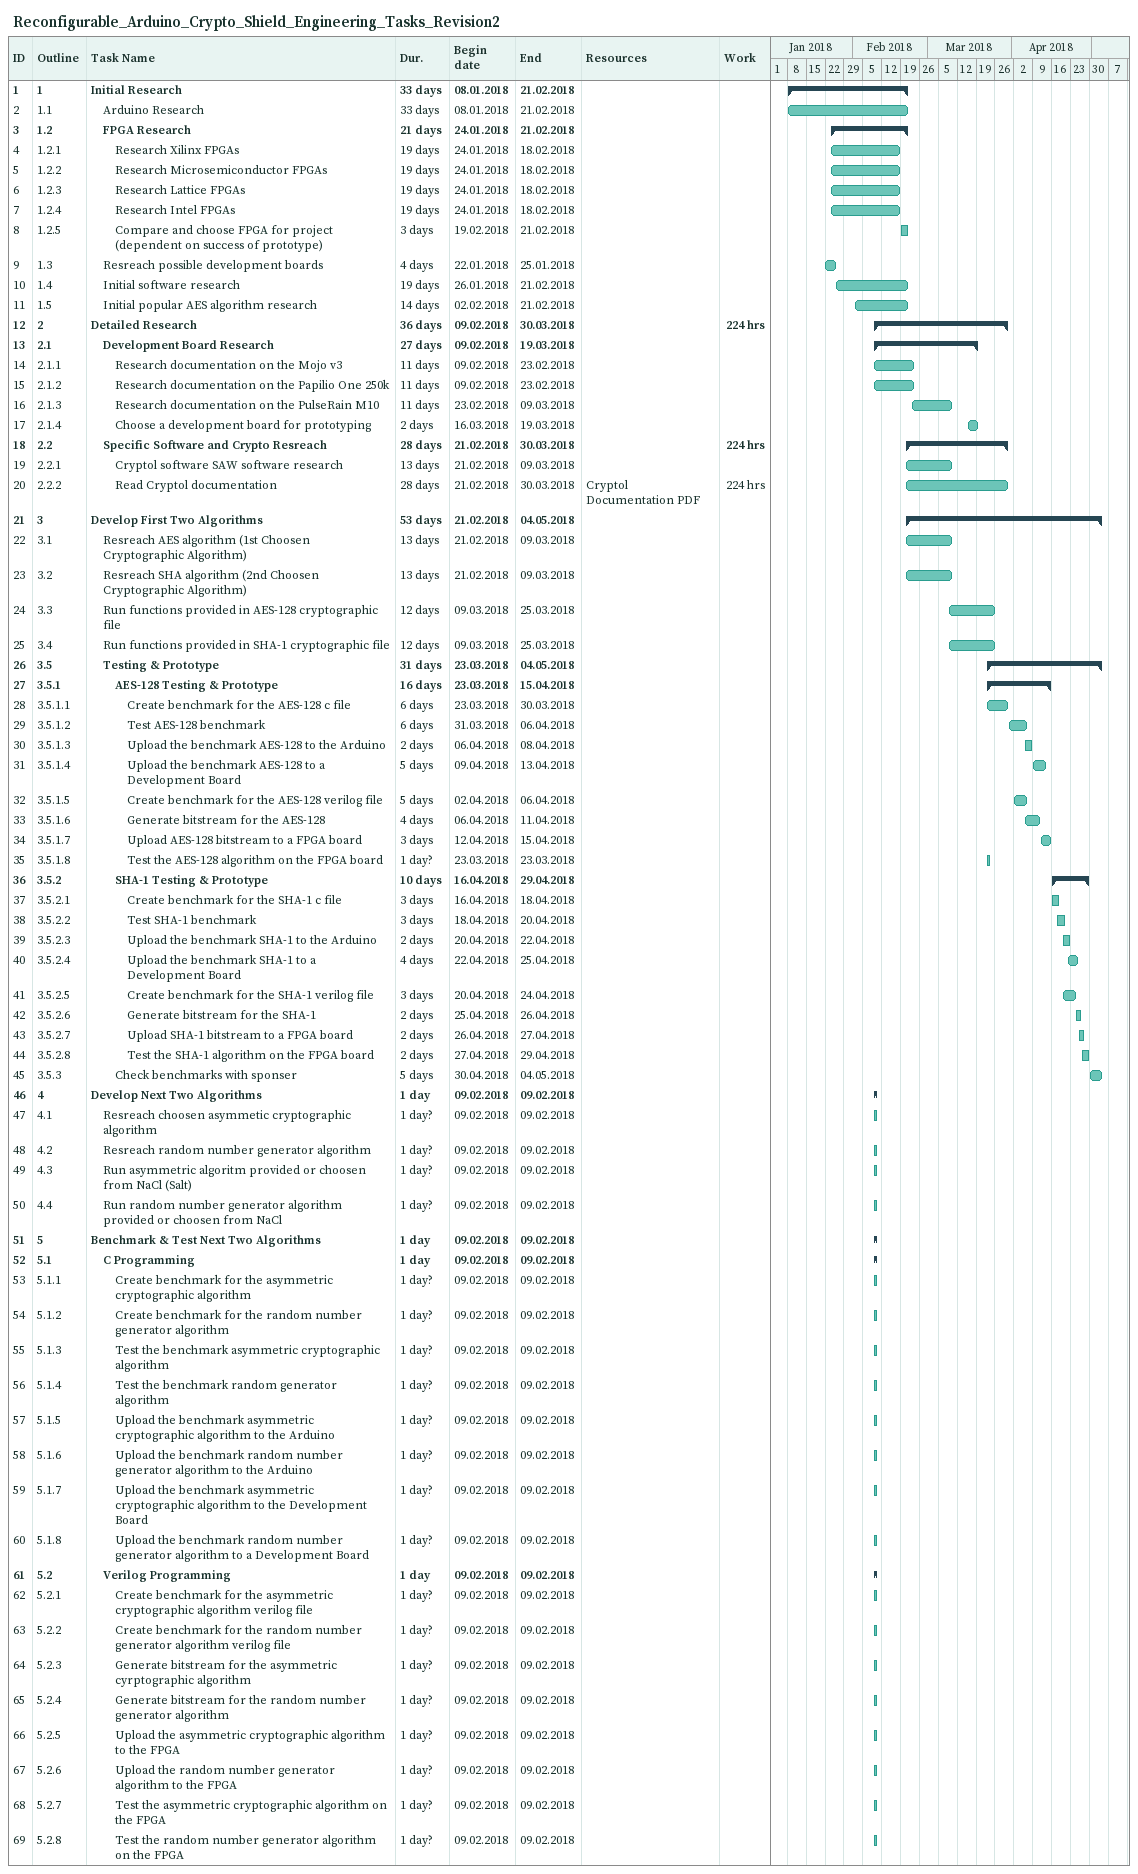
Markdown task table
Reconfigurable_Arduino_Crypto_Shield_Engineering_Tasks_Revision2

| ID | WBS | Task | Duration | Start | Finish | Resources | Work (h) |
|---|---|---|---|---|---|---|---|
| 1 | 1 | **Initial Research** | 33d | 2018-01-08 | 2018-02-21 |  |  |
| 2 | 1.1 | Arduino Research | 33d | 2018-01-08 | 2018-02-21 |  |  |
| 3 | 1.2 | **FPGA Research** | 21d | 2018-01-24 | 2018-02-21 |  |  |
| 4 | 1.2.1 | Research Xilinx FPGAs | 19d | 2018-01-24 | 2018-02-18 |  |  |
| 5 | 1.2.2 | Research Microsemiconductor FPGAs | 19d | 2018-01-24 | 2018-02-18 |  |  |
| 6 | 1.2.3 | Research Lattice FPGAs | 19d | 2018-01-24 | 2018-02-18 |  |  |
| 7 | 1.2.4 | Research Intel FPGAs | 19d | 2018-01-24 | 2018-02-18 |  |  |
| 8 | 1.2.5 | Compare and choose FPGA for project (dependent on success of prototype) | 3d | 2018-02-19 | 2018-02-21 |  |  |
| 9 | 1.3 | Resreach possible development boards | 4d | 2018-01-22 | 2018-01-25 |  |  |
| 10 | 1.4 | Initial software research | 19d | 2018-01-26 | 2018-02-21 |  |  |
| 11 | 1.5 | Initial popular AES algorithm research | 14d | 2018-02-02 | 2018-02-21 |  |  |
| 12 | 2 | **Detailed Research** | 36d | 2018-02-09 | 2018-03-30 |  | 224 |
| 13 | 2.1 | **Development Board Research** | 27d | 2018-02-09 | 2018-03-19 |  |  |
| 14 | 2.1.1 | Research documentation on the Mojo v3 | 11d | 2018-02-09 | 2018-02-23 |  |  |
| 15 | 2.1.2 | Research documentation on the Papilio One 250k | 11d | 2018-02-09 | 2018-02-23 |  |  |
| 16 | 2.1.3 | Research documentation on the PulseRain M10 | 11d | 2018-02-23 | 2018-03-09 |  |  |
| 17 | 2.1.4 | Choose a development board for prototyping | 2d | 2018-03-16 | 2018-03-19 |  |  |
| 18 | 2.2 | **Specific Software and Crypto Resreach** | 28d | 2018-02-21 | 2018-03-30 |  | 224 |
| 19 | 2.2.1 | Cryptol software SAW software research | 13d | 2018-02-21 | 2018-03-09 |  |  |
| 20 | 2.2.2 | Read Cryptol documentation | 28d | 2018-02-21 | 2018-03-30 | Cryptol Documentation PDF | 224 |
| 21 | 3 | **Develop First Two Algorithms** | 53d | 2018-02-21 | 2018-05-04 |  |  |
| 22 | 3.1 | Resreach AES algorithm (1st Choosen Cryptographic Algorithm) | 13d | 2018-02-21 | 2018-03-09 |  |  |
| 23 | 3.2 | Resreach SHA algorithm (2nd Choosen Cryptographic Algorithm) | 13d | 2018-02-21 | 2018-03-09 |  |  |
| 24 | 3.3 | Run functions provided in AES-128 cryptographic file | 12d | 2018-03-09 | 2018-03-25 |  |  |
| 25 | 3.4 | Run functions provided in SHA-1 cryptographic file | 12d | 2018-03-09 | 2018-03-25 |  |  |
| 26 | 3.5 | **Testing & Prototype** | 31d | 2018-03-23 | 2018-05-04 |  |  |
| 27 | 3.5.1 | **AES-128 Testing & Prototype** | 16d | 2018-03-23 | 2018-04-15 |  |  |
| 28 | 3.5.1.1 | Create benchmark for the AES-128 c file | 6d | 2018-03-23 | 2018-03-30 |  |  |
| 29 | 3.5.1.2 | Test AES-128 benchmark | 6d | 2018-03-31 | 2018-04-06 |  |  |
| 30 | 3.5.1.3 | Upload the benchmark AES-128 to the Arduino | 2d | 2018-04-06 | 2018-04-08 |  |  |
| 31 | 3.5.1.4 | Upload the benchmark AES-128 to a Development Board | 5d | 2018-04-09 | 2018-04-13 |  |  |
| 32 | 3.5.1.5 | Create benchmark for the AES-128 verilog file | 5d | 2018-04-02 | 2018-04-06 |  |  |
| 33 | 3.5.1.6 | Generate bitstream for the AES-128 | 4d | 2018-04-06 | 2018-04-11 |  |  |
| 34 | 3.5.1.7 | Upload AES-128 bitstream to a FPGA board | 3d | 2018-04-12 | 2018-04-15 |  |  |
| 35 | 3.5.1.8 | Test the AES-128 algorithm on the FPGA board | 1d? | 2018-03-23 | 2018-03-23 |  |  |
| 36 | 3.5.2 | **SHA-1 Testing & Prototype** | 10d | 2018-04-16 | 2018-04-29 |  |  |
| 37 | 3.5.2.1 | Create benchmark for the SHA-1 c file | 3d | 2018-04-16 | 2018-04-18 |  |  |
| 38 | 3.5.2.2 | Test SHA-1 benchmark | 3d | 2018-04-18 | 2018-04-20 |  |  |
| 39 | 3.5.2.3 | Upload the benchmark SHA-1 to the Arduino | 2d | 2018-04-20 | 2018-04-22 |  |  |
| 40 | 3.5.2.4 | Upload the benchmark SHA-1 to a Development Board | 4d | 2018-04-22 | 2018-04-25 |  |  |
| 41 | 3.5.2.5 | Create benchmark for the SHA-1 verilog file | 3d | 2018-04-20 | 2018-04-24 |  |  |
| 42 | 3.5.2.6 | Generate bitstream for the SHA-1 | 2d | 2018-04-25 | 2018-04-26 |  |  |
| 43 | 3.5.2.7 | Upload SHA-1 bitstream to a FPGA board | 2d | 2018-04-26 | 2018-04-27 |  |  |
| 44 | 3.5.2.8 | Test the SHA-1 algorithm on the FPGA board | 2d | 2018-04-27 | 2018-04-29 |  |  |
| 45 | 3.5.3 | Check benchmarks with sponser | 5d | 2018-04-30 | 2018-05-04 |  |  |
| 46 | 4 | **Develop Next Two Algorithms** | 1d | 2018-02-09 | 2018-02-09 |  |  |
| 47 | 4.1 | Resreach choosen asymmetic cryptographic algorithm | 1d? | 2018-02-09 | 2018-02-09 |  |  |
| 48 | 4.2 | Resreach random number generator algorithm | 1d? | 2018-02-09 | 2018-02-09 |  |  |
| 49 | 4.3 | Run asymmetric algoritm provided or choosen from NaCl (Salt) | 1d? | 2018-02-09 | 2018-02-09 |  |  |
| 50 | 4.4 | Run random number generator algorithm provided or choosen from NaCl | 1d? | 2018-02-09 | 2018-02-09 |  |  |
| 51 | 5 | **Benchmark & Test Next Two Algorithms** | 1d | 2018-02-09 | 2018-02-09 |  |  |
| 52 | 5.1 | **C Programming** | 1d | 2018-02-09 | 2018-02-09 |  |  |
| 53 | 5.1.1 | Create benchmark for the asymmetric cryptographic algorithm | 1d? | 2018-02-09 | 2018-02-09 |  |  |
| 54 | 5.1.2 | Create benchmark for the random number generator algorithm | 1d? | 2018-02-09 | 2018-02-09 |  |  |
| 55 | 5.1.3 | Test the benchmark asymmetric cryptographic algorithm | 1d? | 2018-02-09 | 2018-02-09 |  |  |
| 56 | 5.1.4 | Test the benchmark random generator algorithm | 1d? | 2018-02-09 | 2018-02-09 |  |  |
| 57 | 5.1.5 | Upload the benchmark asymmetric cryptographic algorithm to the Arduino | 1d? | 2018-02-09 | 2018-02-09 |  |  |
| 58 | 5.1.6 | Upload the benchmark random number generator algorithm to the Arduino | 1d? | 2018-02-09 | 2018-02-09 |  |  |
| 59 | 5.1.7 | Upload the benchmark asymmetric cryptographic algorithm to the Development Board | 1d? | 2018-02-09 | 2018-02-09 |  |  |
| 60 | 5.1.8 | Upload the benchmark random number generator algorithm to a Development Board | 1d? | 2018-02-09 | 2018-02-09 |  |  |
| 61 | 5.2 | **Verilog Programming** | 1d | 2018-02-09 | 2018-02-09 |  |  |
| 62 | 5.2.1 | Create benchmark for the asymmetric cryptographic algorithm verilog file | 1d? | 2018-02-09 | 2018-02-09 |  |  |
| 63 | 5.2.2 | Create benchmark for the random number generator algorithm verilog file | 1d? | 2018-02-09 | 2018-02-09 |  |  |
| 64 | 5.2.3 | Generate bitstream for the asymmetric cyrptographic algorithm | 1d? | 2018-02-09 | 2018-02-09 |  |  |
| 65 | 5.2.4 | Generate bitstream for the random number generator algorithm | 1d? | 2018-02-09 | 2018-02-09 |  |  |
| 66 | 5.2.5 | Upload the asymmetric cryptographic algorithm to the FPGA | 1d? | 2018-02-09 | 2018-02-09 |  |  |
| 67 | 5.2.6 | Upload the random number generator algorithm to the FPGA | 1d? | 2018-02-09 | 2018-02-09 |  |  |
| 68 | 5.2.7 | Test the asymmetric cryptographic algorithm on the FPGA | 1d? | 2018-02-09 | 2018-02-09 |  |  |
| 69 | 5.2.8 | Test the random number generator algorithm on the FPGA | 1d? | 2018-02-09 | 2018-02-09 |  |  |
